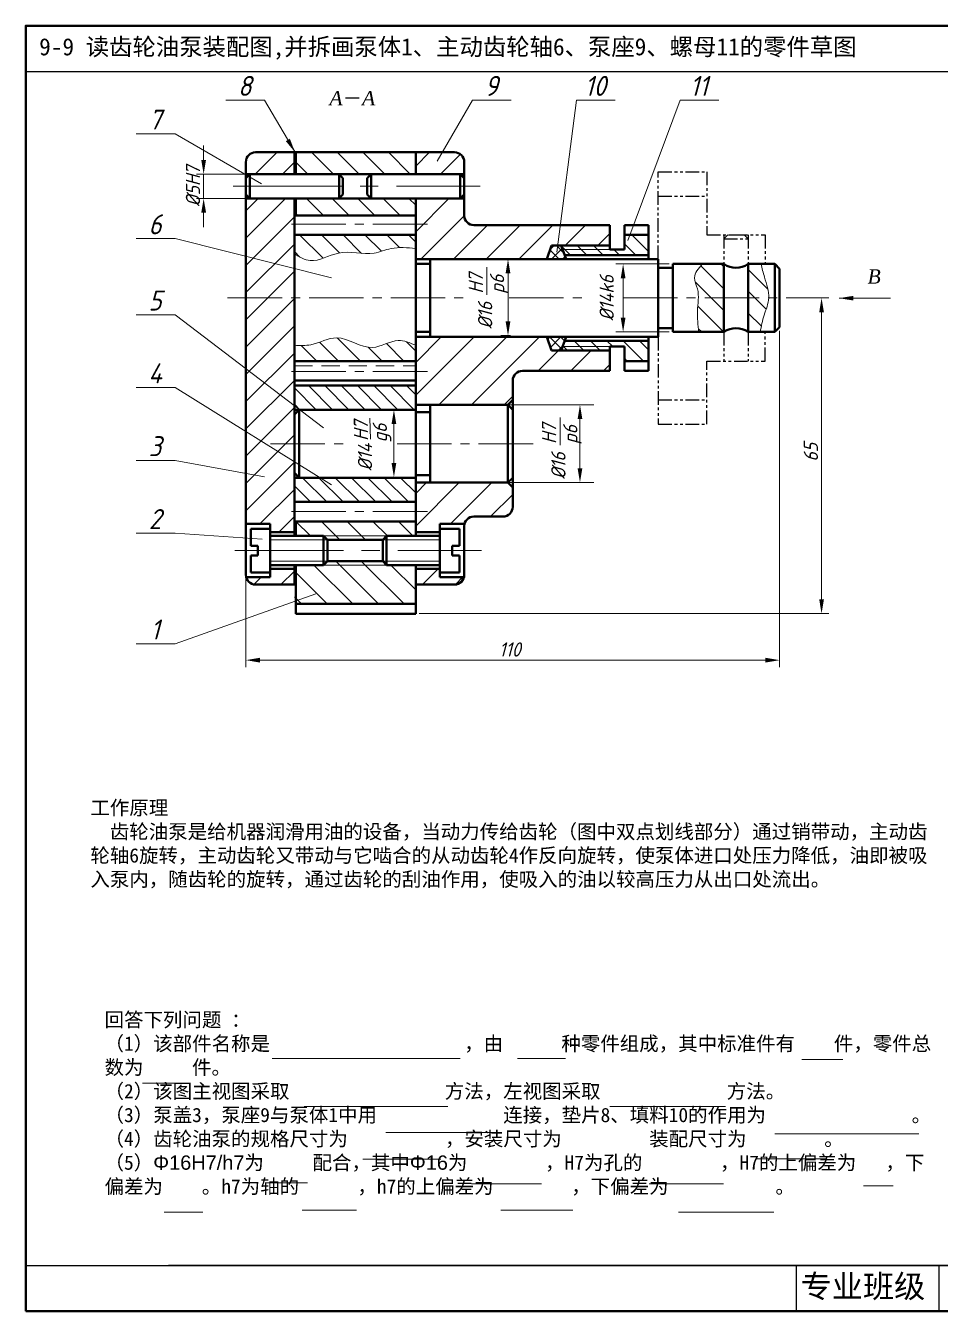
# Model space of a CAD drawing. Header units: millimetres. Extents: x 5 to 335, y 7 to 232.
# Drawn here: x 5 to 165.2, y 7 to 232 of the extents above; entities that cross this region are included whole.
import ezdxf
from ezdxf.enums import TextEntityAlignment as Align

# ---------------------------------------------------------------- set-up
doc = ezdxf.new("R2010")
doc.units = ezdxf.units.MM
for name, pattern in [('CENTER2', [28.575, 19.05, -3.175, 3.175, -3.175]), ('HIDDEN2', [4.7625, 3.175, -1.5875]), ('PHANTOM2', [31.75, 15.875, -3.175, 3.175, -3.175, 3.175, -3.175])]:
    doc.linetypes.add(name, pattern=pattern)
for name, color, linetype, lineweight in [('', 7, 'Continuous', 18), ('中心线', 7, 'CENTER2', 18), ('文字', 7, 'Continuous', 18), ('粗', 7, 'Continuous', 40), ('细', 84, 'Continuous', 18), ('细线', 7, 'Continuous', 13), ('零件1', 7, 'Continuous', 40)]:
    doc.layers.add(name, color=color, linetype=linetype, lineweight=lineweight)
doc.layers.add('双点', color=6, linetype='PHANTOM2')
doc.layers.add('边框', color=5, linetype='Continuous')
doc.styles.get("Standard").update_dxf_attribs({"font": 'SIMFANG.TTF'})
doc.styles.add('STYLE1', font='txt.shx')
doc.styles.add('字母', font='TIMESI.TTF', dxfattribs={"height": 2.5})
doc.styles.add('数字', font='isocp.shx', dxfattribs={"oblique": 15, "height": 2.5})
doc.styles.add('数字2', font='isocp.shx', dxfattribs={"oblique": 15, "height": 3.5})
doc.dimstyles.new('Cai-68$0', dxfattribs={"dimscale": 0, "dimtxt": 2.5, "dimasz": 2.5, "dimexe": 1.25, "dimexo": 0.625, "dimtad": 1, "dimdec": 3, "dimdsep": 46, "dimtxsty": '数字', "dimcen": 0, "dimclrd": 256, "dimclre": 256, "dimclrt": 256, "dimaunit": 2, "dimazin": 2, "dimtfac": 1, "dimtdec": 3, "dimtmove": 0, "dimatfit": 3, "dimfxl": 0, "dimfrac": 2, "dimlwd": -1, "dimlwe": -1, "dimarcsym": 0})
doc.dimstyles.new('Cai-68$7', dxfattribs={"dimscale": 0, "dimtxt": 2.5, "dimasz": 2.5, "dimexe": 1.25, "dimexo": 0.625, "dimtad": 1, "dimdec": 3, "dimdsep": 46, "dimtxsty": '数字', "dimcen": 0, "dimclrd": 256, "dimclre": 256, "dimclrt": 256, "dimadec": 0, "dimazin": 2, "dimtfac": 1, "dimtdec": 3, "dimtmove": 0, "dimatfit": 3, "dimfxl": 0, "dimlwd": -1, "dimlwe": -1, "dimarcsym": 0})
pattern_1 = [(135, (-41.144, 52.8757), (-1.431228, -1.431228), [])]
pattern_2 = [(135, (-41.144, 52.8757), (-1.908304, -1.908304), [])]
pattern_3 = [(45, (-14.73565, 0), (-0.2245064, 0.2245064), []), (135, (-14.73565, 0), (-0.2245064, -0.2245064), [])]

# ---------------------------------------------------------------- blocks, each defined once
blk = doc.blocks.new('*D19')
at = {"layer": ''}
for p, q in [((137.06, 178.62), (137.06, 119.71)), ((43.56, 135.27), (43.56, 119.71)), ((134.56, 120.96), (46.06, 120.96))]:
    blk.add_line(p, q, dxfattribs=at)
for points in [[(46.06, 121.38), (46.06, 120.54), (43.56, 120.96)], [(134.56, 121.38), (134.56, 120.54), (137.06, 120.96)]]:
    blk.add_solid(points, dxfattribs=at)
at = {"layer": 'Defpoints', "color": 0}
for p in [(137.06, 179.25), (43.56, 135.9), (43.56, 120.96)]:
    blk.add_point(p, dxfattribs=at)
at = {"layer": '', "insert": (89.8, 122.83), "char_height": 2.5, "attachment_point": 5, "style": '数字'}
blk.add_mtext('110', dxfattribs=at)
blk = doc.blocks.new('*D20')
at = {"layer": ''}
for p, q in [((141.64, 184.35), (145.65, 184.35)), ((144.4, 181.85), (144.4, 131.6)), ((73.93, 129.1), (145.65, 129.1))]:
    blk.add_line(p, q, dxfattribs=at)
for points in [[(143.99, 181.85), (144.82, 181.85), (144.4, 184.35)], [(143.99, 131.6), (144.82, 131.6), (144.4, 129.1)]]:
    blk.add_solid(points, dxfattribs=at)
at = {"layer": 'Defpoints', "color": 0}
for p in [(141.02, 184.35), (73.31, 129.1), (144.4, 129.1)]:
    blk.add_point(p, dxfattribs=at)
at = {"layer": '', "insert": (142.53, 157.34), "char_height": 2.5, "attachment_point": 5, "rotation": 90, "style": '数字'}
blk.add_mtext('65', dxfattribs=at)
blk = doc.blocks.new('*D21')
at = {"layer": ''}
for p, q in [((36.17, 208.52), (36.17, 211.02)), ((44.59, 206.02), (34.92, 206.02)), ((36.17, 206.02), (36.17, 201.77)), ((43.61, 201.77), (34.92, 201.77)), ((36.17, 199.27), (36.17, 196.77))]:
    blk.add_line(p, q, dxfattribs=at)
for points in [[(35.75, 208.52), (36.59, 208.52), (36.17, 206.02)], [(35.75, 199.27), (36.59, 199.27), (36.17, 201.77)]]:
    blk.add_solid(points, dxfattribs=at)
at = {"layer": 'Defpoints', "color": 0}
for p in [(45.21, 206.02), (36.17, 201.77), (44.24, 201.77)]:
    blk.add_point(p, dxfattribs=at)
at = {"layer": '', "insert": (34.3, 203.9), "char_height": 2.5, "attachment_point": 5, "rotation": 90, "style": '数字'}
blk.add_mtext('%%c5H7', dxfattribs=at)
blk = doc.blocks.new('*D33')
at = {"layer": 'Defpoints', "color": 0}
for p in [(69.23, 164.77), (69.5, 164.77), (69.32, 152.98)]:
    blk.add_point(p, dxfattribs=at)
at = {"layer": '细线'}
for p, q in [((69.85, 164.77), (70.75, 164.77)), ((69.5, 155.48), (69.5, 162.27)), ((69.94, 152.98), (70.75, 152.98))]:
    blk.add_line(p, q, dxfattribs=at)
for points in [[(69.08, 162.27), (69.91, 162.27), (69.5, 164.77)], [(69.08, 155.48), (69.91, 155.48), (69.5, 152.98)]]:
    blk.add_solid(points, dxfattribs=at)
blk = doc.blocks.new('*D34')
at = {"layer": 'Defpoints', "color": 0}
for p in [(89.48, 191.14), (90.28, 191.14), (90.54, 177.76)]:
    blk.add_point(p, dxfattribs=at)
at = {"layer": '细线'}
for p, q in [((89.65, 191.14), (88.23, 191.14)), ((89.48, 180.26), (89.48, 188.64)), ((89.92, 177.76), (88.23, 177.76))]:
    blk.add_line(p, q, dxfattribs=at)
for points in [[(89.06, 188.64), (89.9, 188.64), (89.48, 191.14)], [(89.06, 180.26), (89.9, 180.26), (89.48, 177.76)]]:
    blk.add_solid(points, dxfattribs=at)
blk = doc.blocks.new('*D35')
at = {"layer": 'Defpoints', "color": 0}
for p in [(102.09, 165.65), (104.51, 165.65), (104.51, 152.05)]:
    blk.add_point(p, dxfattribs=at)
at = {"layer": '细线'}
for p, q in [((103.88, 165.65), (100.84, 165.65)), ((102.09, 154.55), (102.09, 163.15)), ((103.88, 152.05), (100.84, 152.05))]:
    blk.add_line(p, q, dxfattribs=at)
for points in [[(101.67, 163.15), (102.5, 163.15), (102.09, 165.65)], [(101.67, 154.55), (102.5, 154.55), (102.09, 152.05)]]:
    blk.add_solid(points, dxfattribs=at)

msp = doc.modelspace()

# ---------------------------------------------------------------- hatches: boundary and pattern name
at = {"layer": '文字'}
h = msp.add_hatch(dxfattribs=at)
h.set_pattern_fill('ANSI31', color=0, scale=1.0625, style=0)
h.set_pattern_definition([(45, (-41.144, 52.8757), (-2.38538, 2.38538), [])])
h.paths.add_polyline_path([(45.2596, 209.8457, 0.41421356), (43.5596, 208.1457), (43.5596, 206.0207), (52.0596, 206.0207), (52.0596, 209.8457)])
h.paths.add_polyline_path([(52.0596, 201.7707), (43.5596, 201.7707), (43.5596, 184.3457), (52.0596, 184.3457)])
h.paths.add_polyline_path([(43.5596, 144.8207), (47.8096, 144.8207), (47.8096, 143.3757), (52.0596, 143.3757), (52.0596, 184.3457), (43.5596, 184.3457)])
h.paths.add_polyline_path([(52.0596, 134.1957), (52.0596, 136.9157), (47.8096, 136.9157), (47.8096, 135.4707), (43.6135, 135.4707, 0.34199871), (45.2596, 134.1957)])
h = msp.add_hatch(dxfattribs=at)
h.set_pattern_fill('ANSI31', color=0, angle=90, style=0)
h.paths.add_polyline_path([(52.0596, 209.8457), (52.0596, 206.0207), (73.3096, 206.0207), (73.3096, 209.8457)])
h.paths.add_polyline_path([(52.0596, 201.7707), (52.0596, 198.7957), (73.3096, 198.7957), (73.3096, 201.7707)])
h.paths.add_polyline_path([(73.3096, 130.7957), (73.3096, 137.5957), (68.2096, 137.5957), (57.1596, 137.5957), (52.0596, 137.5957), (52.0596, 130.7957)])
h.paths.add_polyline_path([(57.8396, 138.2757), (57.1596, 137.5957), (68.2096, 137.5957), (67.5296, 138.2757)])
h.paths.add_polyline_path([(68.2096, 142.6957), (57.1596, 142.6957), (57.8396, 142.0157), (67.5296, 142.0157)])
h.paths.add_polyline_path([(52.0596, 145.2457), (52.0596, 142.6957), (57.1596, 142.6957), (68.2096, 142.6957), (73.3096, 142.6957), (73.3096, 145.2457)])
h = msp.add_hatch(dxfattribs=at)
h.set_pattern_fill('ANSI37', color=0, scale=0.1, style=0)
h.set_pattern_definition(pattern_3)
h.paths.add_polyline_path([(52.3146, 209.8457), (52.0596, 209.8457), (52.0596, 206.0207), (52.3146, 206.0207)])
h.paths.add_polyline_path([(52.3146, 201.7707), (52.0596, 201.7707), (52.0596, 198.7957), (52.3146, 198.7957)])
h = msp.add_hatch(dxfattribs=at)
h.set_pattern_fill('ANSI31', color=0, scale=1.275, style=0)
h.set_pattern_definition([(45, (-41.144, 52.8757), (-2.86246, 2.86246), [])])
h.paths.add_polyline_path([(81.8096, 198.7957), (81.8096, 201.7707), (73.3096, 201.7707), (73.3096, 191.1457), (96.2596, 191.1457), (97.1096, 193.5257), (107.3096, 193.5257), (107.3096, 197.0957), (83.5096, 197.0957, -0.41421356)])
h.paths.add_polyline_path([(81.8096, 206.0207), (81.8096, 208.1457, 0.41421356), (80.1096, 209.8457), (73.3096, 209.8457), (73.3096, 206.0207)])
h.paths.add_polyline_path([(89.4596, 165.6457), (90.3096, 166.4957), (90.3096, 169.8957, -0.41421356), (92.0096, 171.5957), (107.3096, 171.5957), (107.3096, 175.1657), (97.1096, 175.1657), (96.2596, 177.5457), (73.3096, 177.5457), (73.3096, 165.6457)])
h.paths.add_polyline_path([(73.3096, 152.0457), (73.3096, 143.3757), (77.5596, 143.3757), (77.5596, 144.8207), (81.8635, 144.8207, -0.34199871), (83.5096, 146.0957), (88.6096, 146.0957, 0.41421356), (90.3096, 147.7957), (90.3096, 151.1957), (89.4596, 152.0457)])
h.paths.add_polyline_path([(73.3096, 136.9157), (73.3096, 134.1957), (80.1096, 134.1957, 0.34199871), (81.7556, 135.4707), (77.5596, 135.4707), (77.5596, 136.9157)])
h = msp.add_hatch(dxfattribs=at)
h.set_pattern_fill('ANSI31', color=0, scale=0.85, angle=90, style=0)
h.set_pattern_definition(pattern_2)
edge = h.paths.add_edge_path()
edge.add_spline(control_points=[(52.0596, 192.0753), (52.9777, 191.5274), (55.4467, 190.0542), (60.0969, 193.2522), (65.0534, 191.4987), (69.3677, 193.3899), (71.8559, 193.1429), (73.3096, 192.9986)], knot_values=[0, 0, 0, 0, 3.02007332, 8.1217148, 14.40066546, 17.46584956, 21.77277402, 21.77277402, 21.77277402, 21.77277402], degree=3, periodic=0)
edge.add_line((73.3096, 192.9986), (73.3096, 195.3957))
edge.add_line((73.3096, 195.3957), (52.0596, 195.3957))
edge.add_line((52.0596, 195.3957), (52.0596, 192.0753))
edge = h.paths.add_edge_path()
edge.add_line((73.3096, 173.2957), (73.3096, 176.0706))
edge.add_spline(control_points=[(73.3096, 176.0706), (72.2889, 176.4999), (69.7715, 177.5587), (65.1645, 174.2869), (60.0452, 178.6499), (55.5756, 175.8984), (53.0345, 176.0228), (52.0596, 176.0706)], knot_values=[0, 0, 0, 0, 3.1693389, 7.81739761, 14.32388145, 18.99251568, 21.89864111, 21.89864111, 21.89864111, 21.89864111], degree=3, periodic=0)
edge.add_line((52.0596, 176.0706), (52.0596, 173.2957))
edge.add_line((52.0596, 173.2957), (73.3096, 173.2957))
h = msp.add_hatch(dxfattribs=at)
h.set_pattern_fill('ANSI37', color=0, scale=0.425, style=0)
h.set_pattern_definition([(45, (-5.286, 29.6087), (-0.954152, 0.954152), []), (135, (-5.286, 29.6087), (-0.954152, -0.954152), [])])
h.paths.add_polyline_path([(98.8096, 193.5257), (97.1096, 193.5257), (96.2596, 191.1457), (99.6596, 191.1457)])
h.paths.add_polyline_path([(96.2596, 177.5457), (97.1096, 175.1657), (98.8096, 175.1657), (99.6596, 177.5457)])
h = msp.add_hatch(dxfattribs=at)
h.set_pattern_fill('ANSI31', color=0, scale=0.6375, angle=90, style=0)
h.set_pattern_definition(pattern_1)
h.paths.add_polyline_path([(114.1096, 191.8257), (114.1096, 195.3957), (109.8596, 195.3957), (109.8596, 192.8457), (107.3096, 192.8457), (99.0524, 192.8457), (99.4167, 191.8257)])
h.paths.add_polyline_path([(98.8096, 193.5257), (99.0524, 192.8457), (107.3096, 192.8457), (107.3096, 193.5257)])
h.paths.add_polyline_path([(107.3096, 175.8457), (109.8596, 175.8457), (109.8596, 173.2957), (114.1096, 173.2957), (114.1096, 176.8657), (99.4167, 176.8657), (99.0524, 175.8457)])
h.paths.add_polyline_path([(107.3096, 175.1657), (107.3096, 175.8457), (99.0524, 175.8457), (98.8096, 175.1657)])
h = msp.add_hatch(dxfattribs=at)
h.set_pattern_fill('ANSI31', color=0, scale=0.85, angle=90, style=0)
h.set_pattern_definition(pattern_2)
edge = h.paths.add_edge_path()
edge.add_line((127.2846, 190.2957), (123.5389, 190.2957))
edge.add_spline(control_points=[(123.5389, 190.2957), (122.8443, 189.5157), (121.6541, 188.1788), (122.7585, 186.0815), (122.836, 184.8827), (122.8233, 184.3457)], knot_values=[0, 0, 0, 0, 3.28675643, 5.63271774, 7.52640399, 7.52640399, 7.52640399, 7.52640399], degree=3, periodic=0)
edge.add_line((122.8233, 184.3457), (127.2846, 184.3457))
edge.add_line((127.2846, 184.3457), (127.2846, 190.2957))
edge = h.paths.add_edge_path()
edge.add_spline(control_points=[(135.1578, 184.3457), (135.2278, 185.5472), (134.4692, 187.5654), (133.9772, 189.5246), (133.7835, 190.2957)], knot_values=[0, 0, 0, 0, 4.35836437, 7.18711679, 7.18711679, 7.18711679, 7.18711679], degree=3, periodic=0)
edge.add_line((133.7835, 190.2957), (131.5346, 190.2957))
edge.add_line((131.5346, 190.2957), (131.5346, 184.3457))
edge.add_line((131.5346, 184.3457), (135.1578, 184.3457))
edge = h.paths.add_edge_path()
edge.add_spline(control_points=[(133.6585, 178.3957), (133.8532, 179.3825), (134.247, 181.3798), (135.099, 183.3389), (135.1578, 184.3457)], knot_values=[7.18711679, 7.18711679, 7.18711679, 7.18711679, 10.75414751, 14.40673465, 14.40673465, 14.40673465, 14.40673465], degree=3, periodic=0)
edge.add_line((135.1578, 184.3457), (131.5346, 184.3457))
edge.add_line((131.5346, 184.3457), (131.5346, 178.3957))
edge.add_line((131.5346, 178.3957), (133.6585, 178.3957))
edge = h.paths.add_edge_path()
edge.add_line((127.2846, 184.3457), (122.8233, 184.3457))
edge.add_spline(control_points=[(122.8233, 184.3457), (122.8051, 183.581), (122.5088, 181.5869), (122.7598, 179.6109), (122.9142, 178.3957)], knot_values=[7.52640399, 7.52640399, 7.52640399, 7.52640399, 10.22350039, 14.53082877, 14.53082877, 14.53082877, 14.53082877], degree=3, periodic=0)
edge.add_line((122.9142, 178.3957), (127.2846, 178.3957))
edge.add_line((127.2846, 178.3957), (127.2846, 184.3457))
h = msp.add_hatch(dxfattribs=at)
h.set_pattern_fill('ANSI31', color=0, scale=0.6375, angle=90, style=0)
h.set_pattern_definition(pattern_1)
h.paths.add_polyline_path([(73.3096, 164.7957), (73.3096, 169.0457), (52.0596, 169.0457), (52.0596, 164.7957)])
h.paths.add_polyline_path([(52.0596, 152.8957), (52.0596, 148.6457), (73.3096, 148.6457), (73.3096, 152.8957)])
h = msp.add_hatch(dxfattribs=at)
h.set_pattern_fill('ANSI37', color=0, scale=0.1, style=0)
h.set_pattern_definition(pattern_3)
h.paths.add_polyline_path([(52.3146, 145.2457), (52.0596, 145.2457), (52.0596, 142.6957), (52.3146, 142.6957)])
h.paths.add_polyline_path([(52.3146, 137.5957), (52.0596, 137.5957), (52.0596, 134.1957), (52.3146, 134.1957)])

# ---------------------------------------------------------------- linework, layer by layer
at = {"layer": '', "color": 0}
for p, q in [((89.4596, 165.6457), (104.5094, 165.6457)), ((70.3593, 152.8957), (71.1125, 152.8957)), ((89.4596, 152.0457), (104.5094, 152.0457))]:
    msp.add_line(p, q, dxfattribs=at)
at = {"color": 0}
for p, q in [((5, 224), (335, 224)), ((5, 15), (335, 15)), ((140, 7), (140, 15)), ((165, 7), (165, 15))]:
    msp.add_line(p, q, dxfattribs=at)
at = {"layer": '中心线', "color": 0}
for p, q in [((41.3456, 203.8957), (84.6264, 203.8957)), ((41.6188, 140.1457), (84.8638, 140.1457))]:
    msp.add_line(p, q, dxfattribs=at)
at = {"layer": '中心线', "color": 0, "ltscale": 0.5}
for p, q in [((75.3527, 197.2393), (49.9608, 197.2393)), ((40.3713, 184.3457), (81.7627, 184.3457)), ((89.7041, 184.3457), (103.7356, 184.3457)), ((109.6436, 184.3457), (143.6552, 184.3457)), ((75.3527, 171.4522), (49.9608, 171.4522)), ((47.8983, 158.8457), (60.6596, 158.8457)), ((70.05, 158.8457), (94.1215, 158.8457)), ((75.3527, 146.9985), (49.9608, 146.9985))]:
    msp.add_line(p, q, dxfattribs=at)
at = {"layer": '双点', "color": 0, "ltscale": 0.15}
for p, q in [((115.8096, 191.1457), (115.8096, 206.4457)), ((115.8096, 206.4457), (124.3096, 206.4457)), ((124.3096, 206.4457), (124.3096, 195.3957)), ((115.8096, 202.1957), (124.3096, 202.1957)), ((124.3096, 195.3957), (134.5096, 195.3957)), ((127.2846, 195.3957), (127.2846, 190.2957)), ((127.9646, 195.3957), (127.2846, 194.7157)), ((127.2846, 194.7157), (131.5346, 194.7157)), ((128.2863, 195.3957), (130.8546, 195.3957)), ((130.8546, 195.3957), (131.5346, 194.7157)), ((131.5346, 195.3957), (131.5346, 190.2957)), ((134.5096, 195.3957), (134.5096, 190.2957)), ((127.2846, 178.3957), (127.2846, 173.2957)), ((131.5346, 178.3957), (131.5346, 173.2957)), ((134.5096, 173.2957), (134.5096, 178.3957)), ((115.8096, 177.5457), (115.8096, 162.2457)), ((124.3096, 162.2457), (124.3096, 173.2957)), ((124.3096, 173.2957), (134.5096, 173.2957)), ((115.8096, 166.4957), (124.3096, 166.4957)), ((115.8096, 162.2457), (124.3096, 162.2457))]:
    msp.add_line(p, q, dxfattribs=at)
at = {"layer": '文字', "color": 0}
for p, q in [((40.0577, 218.9855), (46.8577, 218.9855)), ((83.2438, 218.9855), (77.0613, 208.2771)), ((83.2438, 218.9855), (90.0438, 218.9855)), ((101.4598, 218.9855), (98.0167, 192.3374)), ((101.4598, 218.9855), (108.2598, 218.9855)), ((119.6176, 218.9855), (110.4826, 194.3881)), ((119.6176, 218.9855), (126.4176, 218.9855)), ((24.3536, 213.0931), (31.1536, 213.0931)), ((31.1536, 213.0931), (46.3092, 204.343)), ((31.1536, 213.0931), (31.1536, 213.0931)), ((24.3536, 194.7597), (31.1536, 194.7597)), ((31.1536, 194.7597), (58.5676, 187.8609)), ((85.7859, 184.8985), (85.7859, 189.7208)), ((88.4828, 191.1457), (90.9541, 191.1457)), ((117.7346, 190.2957), (108.3936, 190.2957)), ((109.6436, 187.7957), (109.6436, 180.8957)), ((24.3536, 181.422), (31.1536, 181.422)), ((31.1536, 181.422), (57.149, 161.5977)), ((117.7346, 178.3957), (108.3936, 178.3957)), ((88.1135, 177.5457), (90.9541, 177.5457)), ((24.3536, 168.672), (31.1536, 168.672)), ((31.1536, 168.672), (58.5676, 151.6291)), ((65.4109, 159.6365), (65.2657, 163.3071)), ((98.6179, 158.5784), (98.6179, 163.4007)), ((24.3536, 155.922), (31.1536, 155.922)), ((31.1536, 155.922), (46.8025, 153.0582)), ((24.3536, 143.172), (31.1536, 143.172)), ((31.1536, 143.172), (46.435, 142.1079)), ((31.1536, 123.8431), (55.8364, 132.5389)), ((24.3536, 123.8431), (31.1536, 123.8431))]:
    msp.add_line(p, q, dxfattribs=at)
for points in [[(73.3096, 192.9986), (69.0026, 192.9986), (66.0419, 192.2053), (59.7629, 192.2053), (54.8351, 190.8849), (52.0596, 192.0753)], [(123.5389, 190.2957), (122.142, 187.8763), (122.6581, 185.9502), (122.6581, 182.048), (122.9142, 178.3957)], [(133.7835, 190.2957), (134.4058, 187.9732), (135.1578, 184.3457), (134.3542, 181.3468), (133.6585, 178.3957)], [(73.3096, 176.0706), (70.2482, 176.8909), (65.7585, 175.6879), (59.4738, 177.3719), (54.9642, 176.1635), (52.0596, 176.0706)]]:
    msp.add_spline(points, degree=3, dxfattribs=at)
for points in [[(109.227, 187.7957), (110.0603, 187.7957), (109.6436, 190.2957)], [(109.227, 180.8957), (110.0603, 180.8957), (109.6436, 178.3957)]]:
    msp.add_solid(points, dxfattribs=at)
at = {"layer": '粗', "color": 0}
for p, q in [((80.1096, 209.8457), (45.2596, 209.8457)), ((52.0596, 206.0207), (52.0596, 209.8457)), ((52.3146, 206.0207), (52.3146, 209.8457)), ((73.3096, 206.0207), (73.3096, 209.8457)), ((43.5596, 208.1457), (43.5596, 135.8957)), ((81.8096, 208.1457), (81.8096, 198.7957)), ((43.5596, 206.0207), (81.8096, 206.0207)), ((44.2396, 206.0207), (43.5596, 205.3407)), ((44.2396, 206.0207), (44.2396, 201.7707)), ((59.8796, 206.0207), (59.8796, 201.7707)), ((59.8796, 206.0207), (60.5596, 205.3407)), ((60.5596, 205.3407), (60.5596, 202.4507)), ((65.4896, 206.0207), (64.8096, 205.3407)), ((64.8096, 205.3407), (64.8096, 202.4507)), ((65.4896, 206.0207), (65.4896, 201.7707)), ((81.1296, 206.0207), (81.1296, 201.7707)), ((81.1296, 206.0207), (81.8096, 205.3407)), ((44.2396, 201.7707), (43.5596, 202.4507)), ((43.5596, 201.7707), (81.8096, 201.7707)), ((52.0596, 142.6957), (52.0596, 201.7707)), ((52.3146, 198.7957), (52.3146, 201.7707)), ((59.8796, 201.7707), (60.5596, 202.4507)), ((65.4896, 201.7707), (64.8096, 202.4507)), ((73.3096, 142.6957), (73.3096, 201.7707)), ((81.1296, 201.7707), (81.8096, 202.4507)), ((52.0596, 198.7957), (73.3096, 198.7957)), ((83.5096, 197.0957), (107.3096, 197.0957)), ((107.3096, 197.0957), (107.3096, 192.8457)), ((109.8596, 197.0957), (114.1096, 197.0957)), ((109.8596, 192.8457), (109.8596, 197.0957)), ((114.1096, 197.0957), (114.1096, 191.1457)), ((52.0596, 195.3957), (73.3096, 195.3957)), ((96.2596, 191.1457), (97.1096, 193.5257)), ((97.1096, 193.5257), (107.3096, 193.5257)), ((98.8096, 193.5257), (99.6596, 191.1457)), ((109.8596, 195.3957), (114.1096, 195.3957)), ((114.1096, 191.8257), (99.4167, 191.8257)), ((107.3096, 192.8457), (109.8596, 192.8457)), ((73.3096, 191.1457), (115.8096, 191.1457)), ((75.8596, 190.2957), (73.3096, 190.2957)), ((75.8596, 191.1457), (75.8596, 177.5457)), ((115.8096, 191.1457), (115.8096, 177.5457)), ((115.8096, 189.6157), (118.3596, 189.6157)), ((118.3596, 190.2957), (118.3596, 178.3957)), ((118.3596, 190.2957), (127.2846, 190.2957)), ((127.2846, 190.2957), (127.2846, 178.3957)), ((131.5346, 190.2957), (131.5346, 178.3957)), ((131.5346, 190.2957), (136.2096, 190.2957)), ((136.2096, 190.2957), (136.2096, 178.3957)), ((136.2096, 190.2957), (137.0596, 189.4457)), ((137.0596, 189.4457), (137.0596, 179.2457)), ((75.8596, 178.3957), (73.3096, 178.3957)), ((115.8096, 179.0757), (118.3596, 179.0757)), ((127.2846, 178.3957), (118.3596, 178.3957)), ((136.2096, 178.3957), (131.5346, 178.3957)), ((137.0596, 179.2457), (136.2096, 178.3957)), ((73.3096, 177.5457), (115.8096, 177.5457)), ((96.2596, 177.5457), (97.1096, 175.1657)), ((98.8096, 175.1657), (99.6596, 177.5457)), ((114.1096, 176.8657), (99.4167, 176.8657)), ((107.3096, 171.5957), (107.3096, 175.8457)), ((107.3096, 175.8457), (109.8596, 175.8457)), ((109.8596, 175.8457), (109.8596, 171.5957)), ((114.1096, 171.5957), (114.1096, 177.5457)), ((52.0596, 173.2957), (73.3096, 173.2957)), ((97.1096, 175.1657), (107.3096, 175.1657)), ((109.8596, 173.2957), (114.1096, 173.2957)), ((92.0096, 171.5957), (107.3096, 171.5957)), ((109.8596, 171.5957), (114.1096, 171.5957)), ((52.0596, 169.8957), (73.3096, 169.8957)), ((52.0596, 169.0457), (73.3096, 169.0457)), ((90.3096, 147.7957), (90.3096, 169.8957)), ((73.3096, 164.7957), (52.0596, 164.7957)), ((52.9096, 164.7957), (52.0596, 163.9457)), ((52.9096, 164.7957), (52.9096, 152.8957)), ((73.3096, 165.6457), (89.4596, 165.6457)), ((73.3096, 164.3707), (75.8596, 164.3707)), ((75.8596, 165.6457), (75.8596, 152.0457)), ((90.3096, 166.4957), (89.4596, 165.6457)), ((89.4596, 165.6457), (89.4596, 152.0457)), ((90.3096, 164.7957), (89.4596, 165.6457)), ((52.0596, 153.7457), (52.9096, 152.8957)), ((73.3096, 153.3207), (75.8596, 153.3207)), ((52.0596, 152.8957), (73.3096, 152.8957)), ((73.3096, 152.0457), (89.4596, 152.0457)), ((89.4596, 152.0457), (90.3096, 152.8957)), ((89.4596, 152.0457), (90.3096, 151.1957)), ((73.3096, 148.6457), (52.0596, 148.6457)), ((43.5596, 144.8207), (47.8096, 144.8207)), ((47.8096, 144.8207), (47.8096, 135.4707)), ((52.0596, 145.2457), (73.3096, 145.2457)), ((52.3146, 142.6957), (52.3146, 145.2457)), ((77.5596, 144.8207), (77.5596, 135.4707)), ((81.8096, 144.8207), (77.5596, 144.8207)), ((81.8096, 135.8957), (81.8096, 144.3957)), ((83.5096, 146.0957), (88.6096, 146.0957)), ((47.8096, 143.9707), (44.4096, 143.9707)), ((44.4096, 143.9707), (44.4096, 140.9957)), ((47.8096, 143.3757), (52.0596, 143.3757)), ((47.8096, 142.6957), (57.1596, 142.6957)), ((57.1596, 142.6957), (57.1596, 137.5957)), ((57.1596, 142.6957), (57.8396, 142.0157)), ((57.8396, 142.0157), (67.5296, 142.0157)), ((57.8396, 142.0157), (57.8396, 138.2757)), ((68.2096, 142.6957), (67.5296, 142.0157)), ((67.5296, 142.0157), (67.5296, 138.2757)), ((68.2096, 142.6957), (77.5596, 142.6957)), ((68.2096, 142.6957), (68.2096, 137.5957)), ((73.3096, 143.3757), (77.5596, 143.3757)), ((77.5596, 143.9707), (80.9596, 143.9707)), ((80.9596, 143.9707), (80.9596, 140.9957)), ((44.4096, 140.9957), (45.6846, 140.9957)), ((45.6846, 140.9957), (45.6846, 139.2957)), ((79.6846, 140.9957), (79.6846, 139.2957)), ((80.9596, 140.9957), (79.6846, 140.9957)), ((44.4096, 139.2957), (44.4096, 136.3207)), ((45.6846, 139.2957), (44.4096, 139.2957)), ((47.8096, 137.5957), (57.1596, 137.5957)), ((52.0596, 134.1957), (52.0596, 137.5957)), ((52.3146, 129.0957), (52.3146, 137.5957)), ((57.1596, 137.5957), (57.8396, 138.2757)), ((57.8396, 138.2757), (67.5296, 138.2757)), ((67.5296, 138.2757), (68.2096, 137.5957)), ((68.2096, 137.5957), (77.5596, 137.5957)), ((73.3096, 129.0957), (73.3096, 137.5957)), ((79.6846, 139.2957), (80.9596, 139.2957)), ((80.9596, 139.2957), (80.9596, 136.3207)), ((47.8096, 135.4707), (43.5596, 135.4707)), ((44.4096, 136.3207), (47.8096, 136.3207)), ((47.8096, 136.9157), (52.0596, 136.9157)), ((73.3096, 136.9157), (77.5596, 136.9157)), ((80.9596, 136.3207), (77.5596, 136.3207)), ((77.5596, 135.4707), (81.8096, 135.4707)), ((45.2596, 134.1957), (52.3146, 134.1957)), ((73.3096, 134.1957), (80.1096, 134.1957)), ((52.3146, 130.7957), (73.3096, 130.7957)), ((52.3146, 129.0957), (73.3096, 129.0957))]:
    msp.add_line(p, q, dxfattribs=at)
for centre, radius, start, end in [((45.2596, 208.1457), 1.7, 90, 180), ((80.1096, 208.1457), 1.7, 0, 90), ((83.5096, 198.7957), 1.7, 180, 270), ((129.4096, 193.276), 3.6603, 234.510657, 305.489343), ((129.4096, 175.4154), 3.6603, 54.510657, 125.489343), ((92.0096, 169.8957), 1.7, 90, 180), ((88.6096, 147.7957), 1.7, 270, 0), ((83.5096, 144.3957), 1.7, 90, 180), ((45.2596, 135.8957), 1.7, 180, 270), ((80.1096, 135.8957), 1.7, 270, 0)]:
    msp.add_arc(centre, radius, start, end, dxfattribs=at)
at = {"layer": '细', "color": 0}
for p, q in [((107.3096, 192.8457), (99.0524, 192.8457)), ((107.3096, 175.8457), (99.0524, 175.8457)), ((47.8096, 142.0157), (57.8396, 142.0157)), ((68.2096, 142.6957), (57.1596, 142.6957)), ((77.5596, 142.0157), (67.5296, 142.0157)), ((47.8096, 138.2757), (57.8396, 138.2757)), ((68.2096, 137.5957), (57.1596, 137.5957)), ((77.5596, 138.2757), (67.5296, 138.2757))]:
    msp.add_line(p, q, dxfattribs=at)
at = {"layer": '细', "color": 0, "linetype": 'HIDDEN2'}
msp.add_line((52.0596, 172.4457), (73.3096, 172.4457), dxfattribs=at)
at = {"layer": '细线', "color": 0}
for p, q in [((5, 224), (115, 224)), ((100.2643, 224), (210.2643, 224)), ((48.1841, 51.2181), (81.0721, 51.2181)), ((91.1456, 51.2181), (99.5581, 51.2181)), ((25.4852, 46.9243), (32.1488, 46.9243)), ((53.7485, 42.8451), (78.9226, 42.8451)), ((107.2965, 42.8451), (127.584, 42.8451)), ((68.0527, 38.3115), (88.4275, 38.3115)), ((64.0428, 33.6133), (77.7193, 33.6133))]:
    msp.add_line(p, q, dxfattribs=at)
at = {"layer": '细线'}
for p, q in [((140.9561, 51.073), (148.0981, 51.073)), ((136.1948, 38.0805), (161.4664, 38.0805)), ((133.0817, 33.6887), (145.3512, 33.6887)), ((47.1951, 29.4798), (54.337, 29.4798)), ((83.088, 29.2968), (95.3575, 29.2968)), ((114.2196, 29.2968), (127.2216, 29.2968)), ((151.7606, 28.9308), (156.9562, 28.9308)), ((29.2486, 24.356), (36.0243, 24.356)), ((53.4214, 24.722), (62.944, 24.722)), ((88.2156, 24.722), (100.8513, 24.722)), ((119.333, 24.356), (136.0448, 24.356))]:
    msp.add_line(p, q, dxfattribs=at)
at = {"layer": '边框', "color": 0, "linetype": 'Continuous'}
msp.add_line((335, 15), (30, 15), dxfattribs=at)
at = {"layer": '零件1', "color": 0}
msp.add_lwpolyline([(5, 7), (335, 7), (335, 232), (5, 232)], close=True, dxfattribs=at)

# ---------------------------------------------------------------- texts
at = {"layer": '', "color": 0, "style": '数字', "oblique": 15}
for s, p in [('H7', (85.0966, 185.1282)), ('p6', (88.8158, 185.1282)), ('H7', (64.9706, 159.3479)), ('g6', (68.2846, 159.078)), ('H7', (97.9286, 158.808)), ('p6', (101.6478, 158.808))]:
    msp.add_text(s, height=2.5, rotation=90, dxfattribs=at).set_placement(p)
at = {"layer": '', "color": 0, "char_height": 2.5, "attachment_point": 5, "rotation": 90, "style": '数字'}
for s, insert in [('%%c16', (85.4795, 181.2988)), ('%%c14', (64.4328, 156.4871)), ('%%c16', (98.3115, 154.9787))]:
    msp.add_mtext(s, dxfattribs=dict(at, insert=insert))
at = {"color": 0, "insert": (7.3604, 229.815), "char_height": 3, "attachment_point": 1}
msp.add_mtext('{\\fSimHei|b0|i0|c134|p2;9-9 读齿轮油泵装配图,并拆画泵体1、主动齿轮轴6、泵座9、螺母11的零件草图}', dxfattribs=at)
at = {"color": 0, "insert": (140.7354, 13.3788), "char_height": 4, "width": 23.3701, "attachment_point": 1}
msp.add_mtext('{\\f仿宋_GB2312|b0|i0|c134|p49;专业班级}', dxfattribs=at)
at = {"layer": '文字', "color": 0, "style": '数字2', "oblique": 15}
for s, p in [('8', (43.3563, 219.7174)), ('9', (86.5424, 219.7174)), ('10', (104.7584, 219.7174)), ('11', (122.9162, 219.7174)), ('7', (27.6522, 213.825)), ('6', (27.6522, 195.4917)), ('5', (27.6522, 182.154)), ('4', (27.6522, 169.404)), ('3', (27.6522, 156.654)), ('2', (27.6522, 143.904)), ('1', (27.6522, 124.575))]:
    msp.add_text(s, height=3.5, dxfattribs=at).set_placement(p, align=Align.CENTER)
at = {"layer": '文字', "color": 0, "style": '字母'}
for s, p in [('A－A', (58.1939, 218.069)), ('B', (152.4628, 186.8671))]:
    msp.add_text(s, height=2.5, dxfattribs=at).set_placement(p)
at = {"layer": '文字', "color": 0, "insert": (106.7686, 184.3457), "char_height": 2.5, "attachment_point": 5, "rotation": 90, "style": '数字'}
msp.add_mtext('%%c14k6', dxfattribs=at)
at = {"layer": '粗', "color": 0, "insert": (18.8135, 59.2792), "char_height": 2, "width": 146.319988, "attachment_point": 1}
msp.add_mtext('{\\fSimHei|b0|i0|c134|p2;\\H1.25x;回答下列问题 ：\\fFangSong_GB2312|b0|i0|c134|p49;\\P（1）该部件名称是                    ，由      种零件组成，其中标准件有    件，零件总数为     件。\\P（2）该图主视图采取                方法，左视图采取             方法。\\P\\pt6;（3）泵盖3，泵座9与泵体1中用             连接，垫片8、填料10的作用为               。\\P\\ptz;（4）齿轮油泵的规格尺寸为          ，安装尺寸为         装配尺寸为        。 \\P（5）\\fArial|b0|i0|c161|p32;Φ16H7/h7\\fFangSong_GB2312|b0|i0|c134|p49;为     配合，其中\\fArial|b0|i0|c161|p32;Φ16\\fFangSong_GB2312|b0|i0|c134|p49;为        ，H7为孔的        ，H7的上偏差为   ，下偏差为    。h7为轴的      ，h7的上偏差为        ，下偏差为           。\\P}                  ', dxfattribs=at)
at = {"layer": '细线', "insert": (16.3276, 96.3768), "char_height": 3.5, "width": 148.275018, "attachment_point": 1, "style": 'STYLE1'}
msp.add_mtext('{\\fSimHei|b0|i0|c134|p2;\\H0.7143x;工作原理}\\P{\\fFangSong_GB2312|b0|i0|c134|p49;\\H0.7143x;  齿轮油泵是给机器润滑用油的设备，当动力传给齿轮（图中双点划线部分）通过销带动，主动齿轮轴6旋转，主动齿轮又带动与它啮合的从动齿轮4作反向旋转，使泵体进口处压力降低，油即被吸入泵内，随齿轮的旋转，通过齿轮的刮油作用，使吸入的油以较高压力从出口处流出。}  ', dxfattribs=at)

# ---------------------------------------------------------------- dimensions: what is measured, and where the dimension line sits
at = {"layer": '', "color": 0}
for base, p1, p2, text, picture, middle in [((36.1711, 201.7707), (45.2103, 206.0207), (44.2396, 201.7707), '%%c5H7', '*D21', (36.1711, 203.8957)), ((144.404, 129.0957), (141.0178, 184.3457), (73.3096, 129.0957), '65', '*D20', (144.404, 157.3357))]:
    dim = msp.add_linear_dim(base=base, p1=p1, p2=p2, angle=90, text=text, dimstyle='Cai-68$0', override={"dimscale": 1}, dxfattribs=at)
    dim.commit()
    dim.dimension.update_dxf_attribs({"geometry": picture, "text_midpoint": middle, "dimtype": 160})
dim = msp.add_linear_dim(base=(43.5596, 120.9586), p1=(137.0596, 179.2457), p2=(43.5596, 135.8957), text='110', dimstyle='Cai-68$0', override={"dimscale": 1}, dxfattribs=at)
dim.commit()
dim.dimension.update_dxf_attribs({"geometry": '*D19', "text_midpoint": (89.8015, 120.9586), "dimtype": 160})
at = {"layer": '细线'}
for base, p1, p2, picture, middle in [((89.4794, 191.1443), (90.5441, 177.7573), (90.2779, 191.1443), '*D34', (89.4794, 187.1548)), ((69.4951, 164.7741), (69.3176, 152.9829), (69.2289, 164.7741), '*D33', (69.4951, 161.9371)), ((102.0864, 165.6457), (104.5094, 152.0457), (104.5094, 165.6457), '*D35', (102.0864, 161.4938))]:
    dim = msp.add_linear_dim(base=base, p1=p1, p2=p2, angle=90, text=' ', dimstyle='Cai-68$0', override={"dimscale": 1}, dxfattribs=at)
    dim.commit()
    dim.dimension.update_dxf_attribs({"geometry": picture, "text_midpoint": middle, "dimtype": 160})

# ---------------------------------------------------------------- leaders
at = {"layer": '', "color": 0}
for points in [[(52.1755, 209.8457), (46.8577, 218.9855)], [(147.4913, 184.3108), (156.4734, 184.3108)]]:
    msp.add_leader(points, dimstyle='Cai-68$7', override={"dimscale": 1, "dimtad": 0}, dxfattribs=at)

doc.saveas('drawing.dxf')
